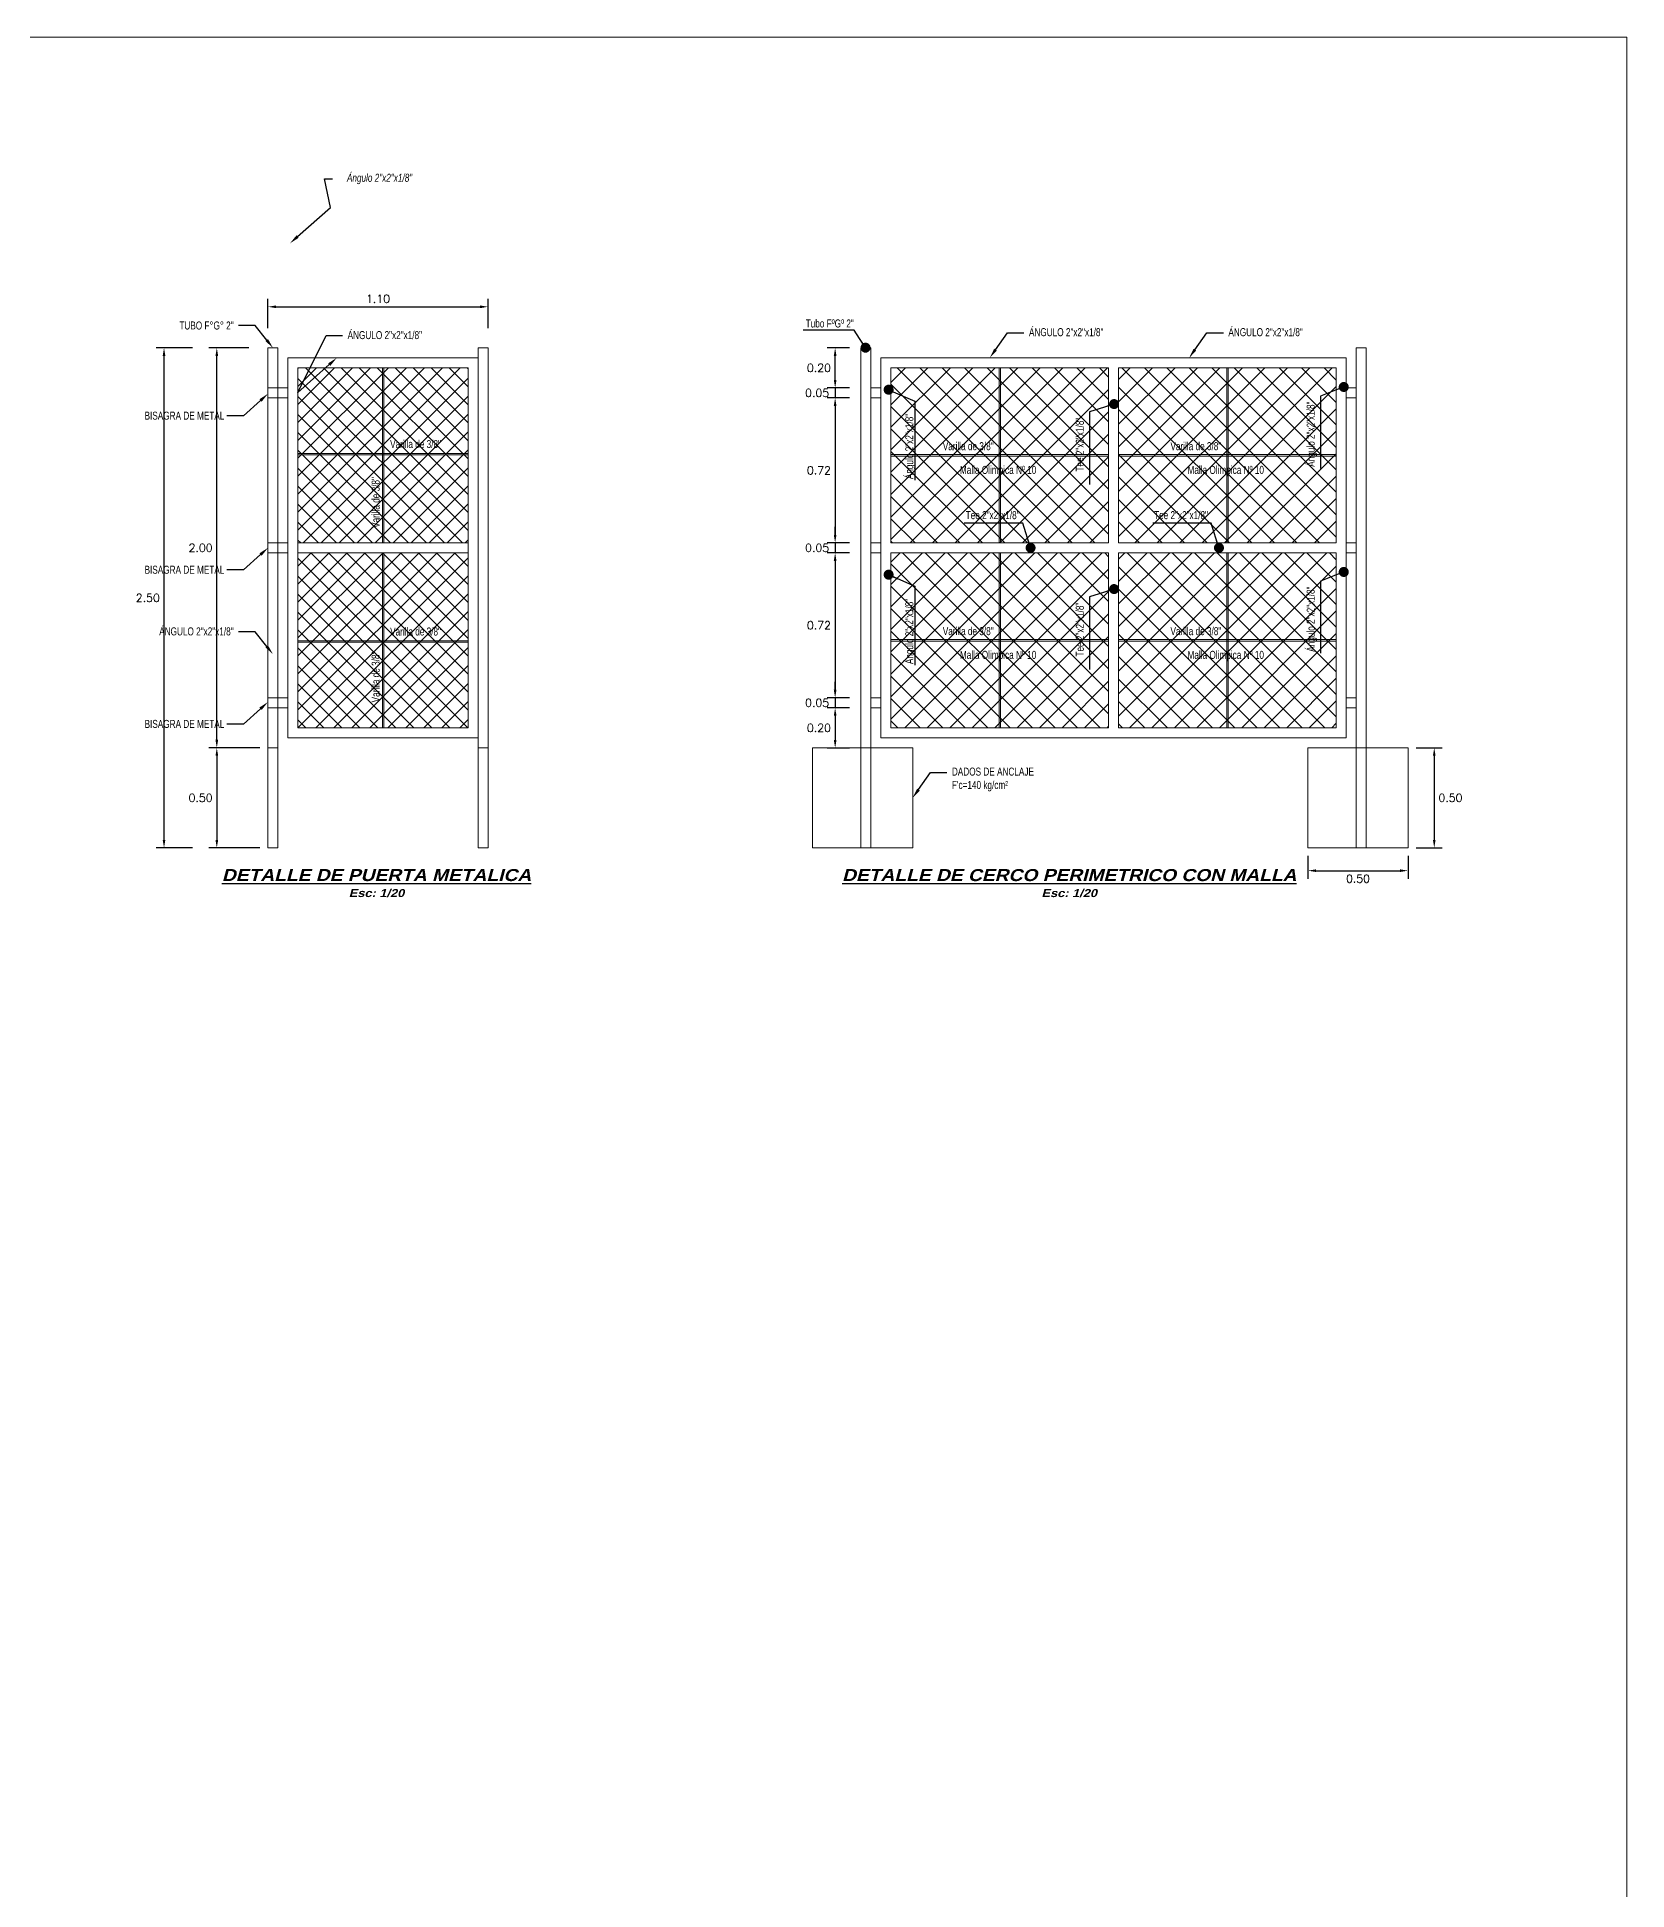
# Model space of a CAD drawing. Header units: metres. Extents: x -90 to 2507, y -28 to 972.
# Drawn here: x 2499.52 to 2507.46, y 962.65 to 971.91 of the extents above; entities that cross this region are included whole.
import ezdxf
from ezdxf import colors
from ezdxf.entities.mleader import LeaderData, LeaderLine
from ezdxf.math import Vec2, Vec3

# ---------------------------------------------------------------- set-up
doc = ezdxf.new("R2010")
doc.units = ezdxf.units.M
doc.linetypes.add('HIDDEN2', pattern=[0.1875, 0.125, -0.0625])
for name, color, linetype, lineweight in [('0.10', 6, 'Continuous', 9), ('Acotado', 7, 'Continuous', 13), ('Auxiliares', 51, 'Continuous', 5), ('Cerco Malla', 252, 'Continuous', 15), ('Cotas', 9, 'Continuous', 13), ('MALLA', 253, 'Continuous', 15), ('Muros', 7, 'Continuous', 18), ('Sombreados', 252, 'Continuous', 5), ('Textos-Notas', 7, 'Continuous', 18), ('Textos-Titulos', 240, 'Continuous', 25)]:
    doc.layers.add(name, color=color, linetype=linetype, lineweight=lineweight)
doc.styles.add('01COTAS', font='romans.shx')
doc.styles.add('ARIAL', font='arial.ttf', dxfattribs={"height": 1})
doc.styles.add('Cota 75', font='arial.ttf')
doc.styles.add('ebcerqui2', font='GARAIT.TTF', dxfattribs={"height": 0.05})
doc.styles.get("Standard").update_dxf_attribs({"font": 'arial.ttf'})
doc.dimstyles.new('ACOTADO', dxfattribs={"dimtxt": 0.08, "dimasz": 0.005, "dimexe": 0.1, "dimexo": 0.15, "dimgap": 0.05, "dimtad": 1, "dimtih": 1, "dimtoh": 1, "dimzin": 4, "dimdsep": 46, "dimtxsty": 'ARIAL', "dimblk": 'ARCHTICK', "dimcen": 0.04, "dimdle": 0.03, "dimclrd": 1, "dimclre": 1, "dimclrt": 3, "dimadec": 0, "dimazin": 0, "dimtfac": 1, "dimtofl": 0, "dimtmove": 1, "dimatfit": 3, "dimldrblk": 'DOT', "dimfxl": 0.1, "dimtolj": 1, "dimtzin": 0, "dimarcsym": 0})
doc.dimstyles.new('DIM-20-CORTE', dxfattribs={"dimscale": 0.02, "dimtxt": 2, "dimasz": 2, "dimexe": 2, "dimexo": 2, "dimgap": 1, "dimtad": 2, "dimtih": 1, "dimtoh": 1, "dimzin": 1, "dimdsep": 46, "dimtxsty": '01COTAS', "dimcen": 25, "dimclrd": 9, "dimclre": 9, "dimclrt": 7, "dimadec": 0, "dimazin": 0, "dimtfac": 1, "dimtmove": 2, "dimatfit": 3, "dimfxl": 1, "dimtolj": 1, "dimtzin": 0, "dimarcsym": 0})

# ---------------------------------------------------------------- blocks, each defined once
blk = doc.blocks.new('*D115')
at = {"layer": 'Cotas', "color": 9, "lineweight": -2, "transparency": 16777216}
for p, q in [((2500.5727, 970.3598), (2500.3735, 970.3598)), ((2500.4135, 968.4008), (2500.4135, 970.3198)), ((2500.5727, 968.3608), (2500.3735, 968.3608))]:
    blk.add_line(p, q, dxfattribs=at)
at = {"layer": 'Cotas', "color": 9, "transparency": 16777216}
for points in [[(2500.4068, 970.3198), (2500.4202, 970.3198), (2500.4135, 970.3598)], [(2500.4068, 968.4008), (2500.4202, 968.4008), (2500.4135, 968.3608)]]:
    blk.add_solid(points, dxfattribs=at)
at = {"layer": 'Defpoints', "color": 0, "transparency": 16777216}
for p in [(2500.4135, 970.3598), (2500.6127, 970.3598), (2500.6127, 968.3608)]:
    blk.add_point(p, dxfattribs=at)
at = {"layer": 'Cotas', "color": 7, "transparency": 16777216, "insert": (2500.3325, 969.3603), "char_height": 0.04, "attachment_point": 5, "style": '01COTAS'}
blk.add_mtext('\\A1;2.00', dxfattribs=at)
blk = doc.blocks.new('*D116')
at = {"layer": 'Cotas', "color": 9, "lineweight": -2, "transparency": 16777216}
for p, q in [((2500.669, 970.4581), (2500.669, 970.6052)), ((2501.769, 970.4581), (2501.769, 970.6052)), ((2500.709, 970.5652), (2501.729, 970.5652))]:
    blk.add_line(p, q, dxfattribs=at)
at = {"layer": 'Cotas', "color": 9, "transparency": 16777216}
for points in [[(2500.709, 970.5719), (2500.709, 970.5585), (2500.669, 970.5652)], [(2501.729, 970.5719), (2501.729, 970.5585), (2501.769, 970.5652)]]:
    blk.add_solid(points, dxfattribs=at)
at = {"layer": 'Defpoints', "color": 0, "transparency": 16777216}
for p in [(2501.769, 970.5652), (2500.669, 970.4181), (2501.769, 970.4181)]:
    blk.add_point(p, dxfattribs=at)
at = {"layer": 'Cotas', "color": 7, "transparency": 16777216, "insert": (2501.219, 970.6052), "char_height": 0.04, "attachment_point": 5, "style": '01COTAS'}
blk.add_mtext('\\A1;1.10', dxfattribs=at)
blk = doc.blocks.new('*D127')
at = {"layer": 'Cotas', "color": 9, "lineweight": -2, "transparency": 16777216}
for p, q in [((2500.629, 968.3608), (2500.3735, 968.3608)), ((2500.4135, 968.3208), (2500.4135, 967.9008)), ((2500.629, 967.8608), (2500.3735, 967.8608))]:
    blk.add_line(p, q, dxfattribs=at)
at = {"layer": 'Cotas', "color": 9, "transparency": 16777216}
for points in [[(2500.4068, 968.3208), (2500.4202, 968.3208), (2500.4135, 968.3608)], [(2500.4068, 967.9008), (2500.4202, 967.9008), (2500.4135, 967.8608)]]:
    blk.add_solid(points, dxfattribs=at)
at = {"layer": 'Defpoints', "color": 0, "transparency": 16777216}
for p in [(2500.669, 968.3608), (2500.4135, 967.8608), (2500.669, 967.8608)]:
    blk.add_point(p, dxfattribs=at)
at = {"layer": 'Cotas', "color": 7, "transparency": 16777216, "insert": (2500.3325, 968.1108), "char_height": 0.04, "attachment_point": 5, "style": '01COTAS'}
blk.add_mtext('\\A1;0.50', dxfattribs=at)
blk = doc.blocks.new('*D117')
at = {"layer": 'Cotas', "color": 9, "lineweight": -2, "transparency": 16777216}
for p, q in [((2500.2924, 970.3598), (2500.1096, 970.3598)), ((2500.1496, 967.9008), (2500.1496, 970.3198)), ((2500.2924, 967.8608), (2500.1096, 967.8608))]:
    blk.add_line(p, q, dxfattribs=at)
at = {"layer": 'Cotas', "color": 9, "transparency": 16777216}
for points in [[(2500.143, 970.3198), (2500.1563, 970.3198), (2500.1496, 970.3598)], [(2500.143, 967.9008), (2500.1563, 967.9008), (2500.1496, 967.8608)]]:
    blk.add_solid(points, dxfattribs=at)
at = {"layer": 'Defpoints', "color": 0, "transparency": 16777216}
for p in [(2500.1496, 970.3598), (2500.3324, 970.3598), (2500.3324, 967.8608)]:
    blk.add_point(p, dxfattribs=at)
at = {"layer": 'Cotas', "color": 7, "transparency": 16777216, "insert": (2500.0687, 969.1103), "char_height": 0.04, "attachment_point": 5, "style": '01COTAS'}
blk.add_mtext('\\A1;2.50', dxfattribs=at)
blk = doc.blocks.new('_ArchTick')
at = {"layer": '0.10', "color": 0, "const_width": 0.15}
blk.add_lwpolyline([(-0.5, -0.5), (0.5, 0.5)], dxfattribs=at)
blk = doc.blocks.new('*D118')
at = {"layer": 'Acotado', "color": 9, "lineweight": -2, "transparency": 16777216}
for p, q in [((2503.5755, 970.3598), (2503.4631, 970.3598)), ((2503.5031, 970.1998), (2503.5031, 970.3198)), ((2503.5755, 970.1598), (2503.4631, 970.1598))]:
    blk.add_line(p, q, dxfattribs=at)
at = {"layer": 'Acotado', "color": 9, "transparency": 16777216}
for points in [[(2503.4964, 970.3198), (2503.5098, 970.3198), (2503.5031, 970.3598)], [(2503.4964, 970.1998), (2503.5098, 970.1998), (2503.5031, 970.1598)]]:
    blk.add_solid(points, dxfattribs=at)
at = {"layer": 'Defpoints', "color": 0, "transparency": 16777216}
for p in [(2503.5031, 970.3598), (2503.6155, 970.3598), (2503.6155, 970.1598)]:
    blk.add_point(p, dxfattribs=at)
at = {"layer": 'Acotado', "color": 7, "transparency": 16777216, "insert": (2503.4221, 970.2598), "char_height": 0.04, "attachment_point": 5, "style": '01COTAS'}
blk.add_mtext('\\A1;0.20', dxfattribs=at)
blk = doc.blocks.new('*D119')
at = {"layer": 'Acotado', "color": 9, "lineweight": -2, "transparency": 16777216}
for p, q in [((2503.5031, 970.1998), (2503.5031, 970.2398)), ((2503.5755, 970.1598), (2503.4631, 970.1598)), ((2503.5031, 970.1598), (2503.5031, 970.1098)), ((2503.5755, 970.1098), (2503.4631, 970.1098)), ((2503.5031, 970.0698), (2503.5031, 970.0298))]:
    blk.add_line(p, q, dxfattribs=at)
at = {"layer": 'Acotado', "color": 9, "transparency": 16777216}
for points in [[(2503.4964, 970.1998), (2503.5098, 970.1998), (2503.5031, 970.1598)], [(2503.4964, 970.0698), (2503.5098, 970.0698), (2503.5031, 970.1098)]]:
    blk.add_solid(points, dxfattribs=at)
at = {"layer": 'Defpoints', "color": 0, "transparency": 16777216}
for p in [(2503.6155, 970.1598), (2503.5031, 970.1098), (2503.6155, 970.1098)]:
    blk.add_point(p, dxfattribs=at)
at = {"layer": 'Acotado', "color": 7, "transparency": 16777216, "insert": (2503.4131, 970.1348), "char_height": 0.04, "attachment_point": 5, "style": '01COTAS'}
blk.add_mtext('\\A1;0.05', dxfattribs=at)
blk = doc.blocks.new('*D120')
at = {"layer": 'Acotado', "color": 9, "lineweight": -2, "transparency": 16777216}
for p, q in [((2503.5755, 970.1098), (2503.4631, 970.1098)), ((2503.5031, 970.0698), (2503.5031, 969.4253)), ((2503.5755, 969.3853), (2503.4631, 969.3853))]:
    blk.add_line(p, q, dxfattribs=at)
at = {"layer": 'Acotado', "color": 9, "transparency": 16777216}
for points in [[(2503.4964, 970.0698), (2503.5098, 970.0698), (2503.5031, 970.1098)], [(2503.4964, 969.4253), (2503.5098, 969.4253), (2503.5031, 969.3853)]]:
    blk.add_solid(points, dxfattribs=at)
at = {"layer": 'Defpoints', "color": 0, "transparency": 16777216}
for p in [(2503.6155, 970.1098), (2503.5031, 969.3853), (2503.6155, 969.3853)]:
    blk.add_point(p, dxfattribs=at)
at = {"layer": 'Acotado', "color": 7, "transparency": 16777216, "insert": (2503.4221, 969.7476), "char_height": 0.04, "attachment_point": 5, "style": '01COTAS'}
blk.add_mtext('\\A1;0.72', dxfattribs=at)
blk = doc.blocks.new('*D121')
at = {"layer": 'Acotado', "color": 9, "lineweight": -2, "transparency": 16777216}
for p, q in [((2503.5755, 969.3853), (2503.4631, 969.3853)), ((2503.5031, 969.4253), (2503.5031, 969.4653)), ((2503.5031, 969.3853), (2503.5031, 969.3353)), ((2503.5755, 969.3353), (2503.4631, 969.3353)), ((2503.5031, 969.2953), (2503.5031, 969.2553))]:
    blk.add_line(p, q, dxfattribs=at)
at = {"layer": 'Acotado', "color": 9, "transparency": 16777216}
for points in [[(2503.4964, 969.4253), (2503.5098, 969.4253), (2503.5031, 969.3853)], [(2503.4964, 969.2953), (2503.5098, 969.2953), (2503.5031, 969.3353)]]:
    blk.add_solid(points, dxfattribs=at)
at = {"layer": 'Defpoints', "color": 0, "transparency": 16777216}
for p in [(2503.6155, 969.3853), (2503.5031, 969.3353), (2503.6155, 969.3353)]:
    blk.add_point(p, dxfattribs=at)
at = {"layer": 'Acotado', "color": 7, "transparency": 16777216, "insert": (2503.4131, 969.3603), "char_height": 0.04, "attachment_point": 5, "style": '01COTAS'}
blk.add_mtext('\\A1;0.05', dxfattribs=at)
blk = doc.blocks.new('*D122')
at = {"layer": 'Acotado', "color": 9, "lineweight": -2, "transparency": 16777216}
for p, q in [((2503.5755, 969.3353), (2503.4631, 969.3353)), ((2503.5031, 969.2953), (2503.5031, 968.6508)), ((2503.5755, 968.6108), (2503.4631, 968.6108))]:
    blk.add_line(p, q, dxfattribs=at)
at = {"layer": 'Acotado', "color": 9, "transparency": 16777216}
for points in [[(2503.4964, 969.2953), (2503.5098, 969.2953), (2503.5031, 969.3353)], [(2503.4964, 968.6508), (2503.5098, 968.6508), (2503.5031, 968.6108)]]:
    blk.add_solid(points, dxfattribs=at)
at = {"layer": 'Defpoints', "color": 0, "transparency": 16777216}
for p in [(2503.6155, 969.3353), (2503.5031, 968.6108), (2503.6155, 968.6108)]:
    blk.add_point(p, dxfattribs=at)
at = {"layer": 'Acotado', "color": 7, "transparency": 16777216, "insert": (2503.4221, 968.9731), "char_height": 0.04, "attachment_point": 5, "style": '01COTAS'}
blk.add_mtext('\\A1;0.72', dxfattribs=at)
blk = doc.blocks.new('*D123')
at = {"layer": 'Acotado', "color": 9, "lineweight": -2, "transparency": 16777216}
for p, q in [((2503.5031, 968.6508), (2503.5031, 968.6908)), ((2503.5755, 968.6108), (2503.4631, 968.6108)), ((2503.5755, 968.5608), (2503.4631, 968.5608)), ((2503.5031, 968.6108), (2503.5031, 968.5608)), ((2503.5031, 968.5208), (2503.5031, 968.4808))]:
    blk.add_line(p, q, dxfattribs=at)
at = {"layer": 'Acotado', "color": 9, "transparency": 16777216}
for points in [[(2503.4964, 968.6508), (2503.5098, 968.6508), (2503.5031, 968.6108)], [(2503.4964, 968.5208), (2503.5098, 968.5208), (2503.5031, 968.5608)]]:
    blk.add_solid(points, dxfattribs=at)
at = {"layer": 'Defpoints', "color": 0, "transparency": 16777216}
for p in [(2503.5031, 968.5608), (2503.6155, 968.6108), (2503.6155, 968.5608)]:
    blk.add_point(p, dxfattribs=at)
at = {"layer": 'Acotado', "color": 7, "transparency": 16777216, "insert": (2503.4131, 968.5858), "char_height": 0.04, "attachment_point": 5, "style": '01COTAS'}
blk.add_mtext('\\A1;0.05', dxfattribs=at)
blk = doc.blocks.new('*D124')
at = {"layer": 'Acotado', "color": 9, "lineweight": -2, "transparency": 16777216}
for p, q in [((2503.5755, 968.5608), (2503.4631, 968.5608)), ((2503.5031, 968.5208), (2503.5031, 968.3998)), ((2503.5755, 968.3598), (2503.4631, 968.3598))]:
    blk.add_line(p, q, dxfattribs=at)
at = {"layer": 'Acotado', "color": 9, "transparency": 16777216}
for points in [[(2503.4964, 968.5208), (2503.5098, 968.5208), (2503.5031, 968.5608)], [(2503.4964, 968.3998), (2503.5098, 968.3998), (2503.5031, 968.3598)]]:
    blk.add_solid(points, dxfattribs=at)
at = {"layer": 'Defpoints', "color": 0, "transparency": 16777216}
for p in [(2503.6155, 968.5608), (2503.5031, 968.3598), (2503.6155, 968.3598)]:
    blk.add_point(p, dxfattribs=at)
at = {"layer": 'Acotado', "color": 7, "transparency": 16777216, "insert": (2503.4221, 968.4603), "char_height": 0.04, "attachment_point": 5, "style": '01COTAS'}
blk.add_mtext('\\A1;0.20', dxfattribs=at)
blk = doc.blocks.new('*D128')
at = {"layer": 'Acotado', "color": 9, "lineweight": -2, "transparency": 16777216}
for p, q in [((2506.4055, 968.3608), (2506.5366, 968.3608)), ((2506.4966, 968.3208), (2506.4966, 967.9008)), ((2506.4055, 967.8608), (2506.5366, 967.8608))]:
    blk.add_line(p, q, dxfattribs=at)
at = {"layer": 'Acotado', "color": 9, "transparency": 16777216}
for points in [[(2506.49, 968.3208), (2506.5033, 968.3208), (2506.4966, 968.3608)], [(2506.49, 967.9008), (2506.5033, 967.9008), (2506.4966, 967.8608)]]:
    blk.add_solid(points, dxfattribs=at)
at = {"layer": 'Defpoints', "color": 0, "transparency": 16777216}
for p in [(2506.3655, 968.3608), (2506.3655, 967.8608), (2506.4966, 967.8608)]:
    blk.add_point(p, dxfattribs=at)
at = {"layer": 'Acotado', "color": 7, "transparency": 16777216, "insert": (2506.5776, 968.1108), "char_height": 0.04, "attachment_point": 5, "style": '01COTAS'}
blk.add_mtext('\\A1;0.50', dxfattribs=at)
blk = doc.blocks.new('*D129')
at = {"layer": 'Acotado', "color": 9, "lineweight": -2, "transparency": 16777216}
for p, q in [((2505.8655, 967.8208), (2505.8655, 967.7067)), ((2506.3655, 967.8208), (2506.3655, 967.7067)), ((2505.9055, 967.7467), (2506.3255, 967.7467))]:
    blk.add_line(p, q, dxfattribs=at)
at = {"layer": 'Acotado', "color": 9, "transparency": 16777216}
for points in [[(2505.9055, 967.7534), (2505.9055, 967.74), (2505.8655, 967.7467)], [(2506.3255, 967.7534), (2506.3255, 967.74), (2506.3655, 967.7467)]]:
    blk.add_solid(points, dxfattribs=at)
at = {"layer": 'Defpoints', "color": 0, "transparency": 16777216}
for p in [(2505.8655, 967.8608), (2506.3655, 967.8608), (2506.3655, 967.7467)]:
    blk.add_point(p, dxfattribs=at)
at = {"layer": 'Acotado', "color": 7, "transparency": 16777216, "insert": (2506.1155, 967.7067), "char_height": 0.04, "attachment_point": 5, "style": '01COTAS'}
blk.add_mtext('\\A1;0.50', dxfattribs=at)

msp = doc.modelspace()

# ---------------------------------------------------------------- hatches: boundary and pattern name
at = {"layer": 'Sombreados'}
h = msp.add_hatch(dxfattribs=at)
h.set_pattern_fill('ANSI37', color=256, scale=0.02)
h.set_pattern_definition([(45, (2500.79401, 968.43582), (-0.0449013, 0.0449013), []), (135, (2500.79401, 968.43582), (-0.0449013, -0.0449013), [])])
h.paths.add_polyline_path([(2501.244, 969.3353), (2500.819, 969.3353), (2500.819, 968.4608), (2501.244, 968.4608)])
h.paths.add_polyline_path([(2500.819, 969.3853), (2501.244, 969.3853), (2501.244, 970.2598), (2500.819, 970.2598)])
h.paths.add_polyline_path([(2501.244, 969.3853), (2501.669, 969.3853), (2501.669, 970.2598), (2501.244, 970.2598)])
h.paths.add_polyline_path([(2501.669, 969.3353), (2501.244, 969.3353), (2501.244, 968.4608), (2501.669, 968.4608)])
h = msp.add_hatch(dxfattribs=at)
h.set_pattern_fill('ANSI37', color=256, scale=0.025)
h.set_pattern_definition([(45, (2550.98006, 984.046484), (-0.0561266, 0.0561266), []), (135, (2550.98006, 984.046484), (-0.0561266, -0.0561266), [])])
h.paths.add_polyline_path([(2503.7819, 969.3853), (2504.8694, 969.3853), (2504.8694, 970.2598), (2503.7819, 970.2598)])
h.paths.add_polyline_path([(2503.7819, 969.3353), (2503.7819, 968.4608), (2504.8694, 968.4608), (2504.8694, 969.3353)])
h.paths.add_polyline_path([(2504.9194, 968.4608), (2506.0069, 968.4608), (2506.0069, 969.3353), (2504.9194, 969.3353)])
h.paths.add_polyline_path([(2504.9194, 970.2598), (2504.9194, 969.3853), (2506.0069, 969.3853), (2506.0069, 970.2598)])

# ---------------------------------------------------------------- linework, layer by layer
at = {"layer": 'Acotado', "color": 1}
msp.add_lwpolyline([(2486.4732, 971.9134), (2507.4593, 971.9134), (2507.4593, 953.3909), (2486.4732, 953.3909)], close=True, dxfattribs=at)
at = {"layer": 'Auxiliares', "color": 252, "linetype": 'HIDDEN2', "ltscale": 20}
for points in [[(2503.3905, 968.3608), (2503.8905, 968.3608), (2503.8905, 967.8608), (2503.3905, 967.8608)], [(2505.8655, 968.3608), (2506.3655, 968.3608), (2506.3655, 967.8608), (2505.8655, 967.8608)]]:
    msp.add_lwpolyline(points, close=True, dxfattribs=at)
at = {"layer": 'Cerco Malla', "color": 85, "true_color": 0x58ba48}
for p, q in [((2500.769, 968.4108), (2500.769, 970.3098)), ((2501.719, 970.3098), (2500.769, 970.3098)), ((2504.8694, 970.2598), (2504.8694, 969.3853)), ((2504.9194, 970.2598), (2504.9194, 969.3853)), ((2500.769, 970.1598), (2500.6682, 970.1598)), ((2500.769, 970.1098), (2500.769, 970.1598)), ((2503.6819, 970.1598), (2503.7319, 970.1598)), ((2506.1069, 970.1598), (2506.0569, 970.1598)), ((2506.1069, 970.1598), (2506.1061, 970.1598)), ((2500.769, 970.1098), (2500.6682, 970.1098)), ((2503.6819, 970.1098), (2503.7319, 970.1098)), ((2506.1069, 970.1098), (2506.0569, 970.1098)), ((2506.1069, 970.1098), (2506.1061, 970.1098)), ((2500.769, 969.3853), (2500.6682, 969.3853)), ((2500.769, 969.3353), (2500.769, 969.3853)), ((2500.819, 969.3853), (2501.669, 969.3853)), ((2503.7319, 969.3853), (2503.6819, 969.3853)), ((2504.8694, 969.3853), (2503.7819, 969.3853)), ((2506.0069, 969.3853), (2504.9194, 969.3853)), ((2506.0569, 969.3853), (2506.1069, 969.3853)), ((2506.1069, 969.3853), (2506.1061, 969.3853)), ((2500.769, 969.3353), (2500.6682, 969.3353)), ((2500.819, 969.3353), (2501.669, 969.3353)), ((2503.7319, 969.3353), (2503.6819, 969.3353)), ((2504.8694, 969.3353), (2503.7819, 969.3353)), ((2504.8694, 969.3353), (2504.8694, 968.4608)), ((2504.9194, 969.3353), (2504.9194, 968.4608)), ((2506.0069, 969.3353), (2504.9194, 969.3353)), ((2506.0569, 969.3353), (2506.1069, 969.3353)), ((2506.1069, 969.3353), (2506.1061, 969.3353)), ((2500.769, 968.6108), (2500.6682, 968.6108)), ((2500.769, 968.5608), (2500.6682, 968.5608)), ((2500.769, 968.5608), (2500.769, 968.6108)), ((2503.6819, 968.6108), (2503.7319, 968.6108)), ((2503.6819, 968.5608), (2503.7319, 968.5608)), ((2506.1069, 968.6108), (2506.0569, 968.6108)), ((2506.1069, 968.5608), (2506.0569, 968.5608)), ((2506.1069, 968.6108), (2506.1061, 968.6108)), ((2506.1069, 968.5608), (2506.1061, 968.5608)), ((2501.719, 968.4108), (2500.769, 968.4108))]:
    msp.add_line(p, q, dxfattribs=at)
at = {"layer": 'Cerco Malla', "color": 5, "lineweight": 18}
for points in [[(2500.719, 970.3598), (2500.669, 970.3598), (2500.669, 968.3608), (2500.719, 968.3608)], [(2501.769, 970.3598), (2501.719, 970.3598), (2501.719, 968.3608), (2501.769, 968.3608)], [(2503.6819, 970.3598), (2503.6319, 970.3598), (2503.6319, 968.3608), (2503.6819, 968.3608)], [(2506.1569, 970.3598), (2506.1069, 970.3598), (2506.1069, 968.3608), (2506.1569, 968.3608)]]:
    msp.add_lwpolyline(points, close=True, dxfattribs=at)
at = {"layer": 'Cerco Malla', "color": 85, "true_color": 0x58ba48}
for points in [[(2503.7319, 970.3098), (2506.0569, 970.3098), (2506.0569, 968.4108), (2503.7319, 968.4108)], [(2500.819, 970.2598), (2501.669, 970.2598), (2501.669, 968.4608), (2500.819, 968.4608)]]:
    msp.add_lwpolyline(points, close=True, dxfattribs=at)
for points in [[(2503.7819, 969.3853), (2503.7819, 970.2598), (2504.8694, 970.2598)], [(2504.9194, 970.2598), (2506.0069, 970.2598), (2506.0069, 969.3853)], [(2504.8694, 968.4608), (2503.7819, 968.4608), (2503.7819, 969.3353)], [(2506.0069, 969.3353), (2506.0069, 968.4608), (2504.9194, 968.4608)]]:
    msp.add_lwpolyline(points, dxfattribs=at)
at = {"layer": 'MALLA', "color": 31, "lineweight": 9, "true_color": 0xfecc66}
for p, q in [((2501.2405, 969.3853), (2501.2405, 970.2598)), ((2501.2475, 969.3853), (2501.2475, 970.2598)), ((2504.3222, 970.2598), (2504.3222, 969.3853)), ((2504.3292, 970.2598), (2504.3292, 969.3853)), ((2505.4597, 970.2598), (2505.4597, 969.3853)), ((2505.4667, 970.2598), (2505.4667, 969.3853)), ((2500.819, 969.8323), (2501.669, 969.8323)), ((2500.819, 969.8253), (2501.669, 969.8253)), ((2503.7819, 969.8261), (2504.8694, 969.8261)), ((2503.7819, 969.8191), (2504.8694, 969.8191)), ((2504.9194, 969.8261), (2506.0069, 969.8261)), ((2504.9194, 969.8191), (2506.0069, 969.8191)), ((2501.2405, 968.4608), (2501.2405, 969.3353)), ((2501.2475, 968.4608), (2501.2475, 969.3353)), ((2504.3222, 969.3353), (2504.3222, 968.4608)), ((2504.3292, 969.3353), (2504.3292, 968.4608)), ((2505.4597, 969.3353), (2505.4597, 968.4608)), ((2505.4667, 969.3353), (2505.4667, 968.4608)), ((2500.819, 968.8953), (2501.669, 968.8953)), ((2500.819, 968.8883), (2501.669, 968.8883)), ((2503.7819, 968.9016), (2504.8694, 968.9016)), ((2503.7819, 968.8946), (2504.8694, 968.8946)), ((2504.9194, 968.9016), (2506.0069, 968.9016)), ((2504.9194, 968.8946), (2506.0069, 968.8946))]:
    msp.add_line(p, q, dxfattribs=at)
at = {"layer": 'Muros', "linetype": 'HIDDEN2', "lineweight": 18, "ltscale": 20}
for p, q in [((2500.669, 968.3608), (2500.669, 967.8608)), ((2500.719, 967.8608), (2500.719, 968.3608)), ((2501.719, 968.3608), (2501.719, 967.8608)), ((2501.769, 967.8608), (2501.769, 968.3608)), ((2500.669, 967.8608), (2500.719, 967.8608)), ((2501.719, 967.8608), (2501.769, 967.8608))]:
    msp.add_line(p, q, dxfattribs=at)
at = {"layer": 'Muros', "linetype": 'HIDDEN2', "lineweight": 18, "ltscale": 15}
for p, q in [((2503.6319, 968.3608), (2503.6319, 967.8608)), ((2503.6819, 967.8608), (2503.6819, 968.3608)), ((2506.1069, 968.3608), (2506.1069, 967.8608)), ((2506.1569, 967.8608), (2506.1569, 968.3608)), ((2503.6319, 967.8608), (2503.6819, 967.8608)), ((2506.1069, 967.8608), (2506.1569, 967.8608))]:
    msp.add_line(p, q, dxfattribs=at)

# ---------------------------------------------------------------- texts
at = {"layer": 'Textos-Notas', "char_height": 0.04, "style": 'ebcerqui2'}
for s, insert, width, attachment_point in [('\\A1;{\\fSwis721 LtCn BT|b0|i0|c0|p34;Tubo FºGº 2\\H1.0001x;"}', (2503.3559, 970.4613), 0.352258, 7), ('\\A1;{\\fSwis721 LtCn BT|b0|i0|c0|p34;Varilla de 3/8"}', (2501.2795, 969.8991), 0.601369, 1), ('\\A1;{\\fSwis721 LtCn BT|b0|i0|c0|p34;Varilla de 3/8"}', (2504.041, 969.8885), 0.601369, 1), ('\\A1;{\\fSwis721 LtCn BT|b0|i0|c0|p34;Varilla de 3/8"}', (2505.1785, 969.8885), 0.601369, 1), ('\\A1;\\pxi1.0863;{\\fSwis721 LtCn BT|b0|i0|c0|p34;Malla Olimpica Nº 10}', (2504.0829, 969.7698), 0.601369, 1), ('\\A1;\\pxi1.0863;{\\fSwis721 LtCn BT|b0|i0|c0|p34;Malla Olimpica Nº 10}', (2505.2204, 969.7698), 0.601369, 1), ('\\A1;\\pxqc;{\\fSwis721 LtCn BT|b0|i0|c0|p34;Tee 2"x2"x1/8"}', (2503.9893, 969.5438), 0.601369, 1), ('\\A1;\\pxqc;{\\fSwis721 LtCn BT|b0|i0|c0|p34;Tee 2"x2"x1/8"}', (2504.9306, 969.5438), 0.601369, 1), ('\\A1;{\\fSwis721 LtCn BT|b0|i0|c0|p34;Varilla de 3/8"}', (2501.2795, 968.9621), 0.601369, 1), ('\\A1;{\\fSwis721 LtCn BT|b0|i0|c0|p34;Varilla de 3/8"}', (2504.041, 968.964), 0.601369, 1), ('\\A1;{\\fSwis721 LtCn BT|b0|i0|c0|p34;Varilla de 3/8"}', (2505.1785, 968.964), 0.601369, 1), ('\\A1;\\pxi1.0863;{\\fSwis721 LtCn BT|b0|i0|c0|p34;Malla Olimpica Nº 10}', (2504.0829, 968.8453), 0.601369, 1), ('\\A1;\\pxi1.0863;{\\fSwis721 LtCn BT|b0|i0|c0|p34;Malla Olimpica Nº 10}', (2505.2204, 968.8453), 0.601369, 1)]:
    msp.add_mtext(s, dxfattribs=dict(at, insert=insert, width=width, attachment_point=attachment_point))
at = {"layer": 'Textos-Notas', "char_height": 0.04, "rotation": 90, "style": 'ebcerqui2'}
for s, insert, width, attachment_point in [('\\A1;{\\fSwis721 LtCn BT|b0|i0|c0|p34;Ángulo 2"x2"x1/8"}', (2503.9055, 969.7037), 0.564492, 7), ('\\A1;{\\fSwis721 LtCn BT|b0|i0|c0|p34;Ángulo 2"x2"x1/8"}', (2505.8593, 969.7652), 0.717103, 1), ('\\A1;\\pxqc;{\\fSwis721 LtCn BT|b0|i0|c0|p34;Tee 2"x2"x1/8"}', (2504.7056, 969.5177), 0.717103, 1), ('\\A1;{\\fSwis721 LtCn BT|b0|i0|c0|p34;Varilla de 3/8"}', (2501.2276, 969.4601), 0.378217, 7), ('\\A1;{\\fSwis721 LtCn BT|b0|i0|c0|p34;Ángulo 2"x2"x1/8"}', (2503.9055, 968.7792), 0.564492, 7), ('\\A1;{\\fSwis721 LtCn BT|b0|i0|c0|p34;Ángulo 2"x2"x1/8"}', (2505.8593, 968.8407), 0.717103, 1), ('\\A1;\\pxqc;{\\fSwis721 LtCn BT|b0|i0|c0|p34;Tee 2"x2"x1/8"}', (2504.7056, 968.5932), 0.717103, 1), ('\\A1;{\\fSwis721 LtCn BT|b0|i0|c0|p34;Varilla de 3/8"}', (2501.2276, 968.588), 0.378217, 7)]:
    msp.add_mtext(s, dxfattribs=dict(at, insert=insert, width=width, attachment_point=attachment_point))
at = {"layer": 'Textos-Titulos', "ltscale": 0.02, "char_height": 0.09, "width": 2.680587, "attachment_point": 1, "style": 'Cota 75'}
for s, insert in [('\\pxqc;{\\fArial Black|b1|i1|c0|p34;\\H0.66667x;\\LDETALLE DE PUERTA METALICA\\P\\H0.66668x;\\lEsc: 1/20}', (2499.8712, 967.7548)), ('\\pxqc;{\\fArial Black|b1|i1|c0|p34;\\H0.66667x;\\LDETALLE DE CERCO PERIMETRICO CON MALLA\\P\\H0.66668x;\\lEsc: 1/20}', (2503.3326, 967.7547))]:
    msp.add_mtext(s, dxfattribs=dict(at, insert=insert))

# ---------------------------------------------------------------- dimensions: what is measured, and where the dimension line sits
at = {"layer": 'Acotado'}
for base, p1, p2, picture, middle in [((2503.5031, 970.3598), (2503.6155, 970.1598), (2503.6155, 970.3598), '*D118', (2503.4221, 970.2598)), ((2503.5031, 970.1098), (2503.6155, 970.1598), (2503.6155, 970.1098), '*D119', (2503.4131, 970.1348)), ((2503.5031, 969.3853), (2503.6155, 970.1098), (2503.6155, 969.3853), '*D120', (2503.4221, 969.7476)), ((2503.5031, 969.3353), (2503.6155, 969.3853), (2503.6155, 969.3353), '*D121', (2503.4131, 969.3603)), ((2503.5031, 968.6108), (2503.6155, 969.3353), (2503.6155, 968.6108), '*D122', (2503.4221, 968.9731)), ((2503.5031, 968.5608), (2503.6155, 968.6108), (2503.6155, 968.5608), '*D123', (2503.4131, 968.5858)), ((2503.5031, 968.3598), (2503.6155, 968.5608), (2503.6155, 968.3598), '*D124', (2503.4221, 968.4603)), ((2506.4966, 967.8608), (2506.3655, 968.3608), (2506.3655, 967.8608), '*D128', (2506.5776, 968.1108))]:
    dim = msp.add_linear_dim(base=base, p1=p1, p2=p2, angle=90, dimstyle='DIM-20-CORTE', dxfattribs=at)
    dim.commit()
    dim.dimension.update_dxf_attribs({"geometry": picture, "text_midpoint": middle})
dim = msp.add_linear_dim(base=(2506.3655, 967.7467), p1=(2505.8655, 967.8608), p2=(2506.3655, 967.8608), dimstyle='DIM-20-CORTE', dxfattribs=at)
dim.commit()
dim.dimension.update_dxf_attribs({"geometry": '*D129', "text_midpoint": (2506.1155, 967.7067)})
at = {"layer": 'Cotas'}
dim = msp.add_linear_dim(base=(2501.769, 970.5652), p1=(2500.669, 970.4181), p2=(2501.769, 970.4181), dimstyle='DIM-20-CORTE', dxfattribs=at)
dim.commit()
dim.dimension.update_dxf_attribs({"geometry": '*D116', "text_midpoint": (2501.219, 970.6052)})
for base, p1, p2, picture, middle in [((2500.1496, 970.3598), (2500.3324, 967.8608), (2500.3324, 970.3598), '*D117', (2500.0687, 969.1103)), ((2500.4135, 970.3598), (2500.6127, 968.3608), (2500.6127, 970.3598), '*D115', (2500.3325, 969.3603)), ((2500.4135, 967.8608), (2500.669, 968.3608), (2500.669, 967.8608), '*D127', (2500.3325, 968.1108))]:
    dim = msp.add_linear_dim(base=base, p1=p1, p2=p2, angle=90, dimstyle='DIM-20-CORTE', dxfattribs=at)
    dim.commit()
    dim.dimension.update_dxf_attribs({"geometry": picture, "text_midpoint": middle})

# ---------------------------------------------------------------- leaders
at = {"layer": 'Textos-Notas'}
for points in [[(2503.6549, 970.3607), (2503.5977, 970.4477), (2503.3432, 970.4477)], [(2503.7703, 970.1508), (2503.9013, 970.093), (2503.9013, 969.6979)], [(2506.0444, 970.1643), (2505.9279, 970.1187), (2505.9279, 969.7577)], [(2504.8969, 970.0788), (2504.7742, 970.04), (2504.7742, 969.6765)], [(2504.4796, 969.3605), (2504.4408, 969.4832), (2504.1483, 969.4832)], [(2505.4209, 969.3605), (2505.3821, 969.4832), (2505.0896, 969.4832)], [(2503.7703, 969.2263), (2503.9013, 969.1685), (2503.9013, 968.7734)], [(2506.0444, 969.2398), (2505.9279, 969.1942), (2505.9279, 968.8332)], [(2504.8969, 969.1543), (2504.7742, 969.1155), (2504.7742, 968.752)]]:
    msp.add_leader(points, dimstyle='ACOTADO', override={"dimtxt": 0.1, "dimasz": 0.05, "dimclrd": 6}, dxfattribs=at)
at = {"layer": 'Textos-Notas', "color": 7}
ml = msp.add_multileader_mtext('Standard', dxfattribs=at)
ml.set_content('{\\fSwis721 LtCn BT|b0|i1|c0|p34;Ángulo 2"x2"x1/8"}', color=7)
ml.set_leader_properties()
ml.build(insert=Vec2(0, 0))
ml.multileader.update_dxf_attribs({"arrow_head_size": 0.05})
ctx = ml.context
ctx.base_point, ctx.char_height, ctx.arrow_head_size, ctx.landing_gap_size, ctx.plane_origin = Vec3(2500.9914, 971.205), 0.04, 0.05, 0.072, Vec3(2500.3118, 972.2728)
notes = []
notes.append((ctx, [(0, (1, 1, 0), (2500.9508, 971.205), (1, 0), 0.0406, [(1, [(2500.7794, 970.8828), (2500.982, 971.0616)], 0, [])])]))
ctx.mtext.insert, ctx.mtext.flow_direction = Vec3(2501.0634, 971.2301), 5
at = {"layer": 'Textos-Notas'}
ml = msp.add_multileader_mtext('Standard', dxfattribs=at)
ml.set_content('{\\fSwis721 LtCn BT|b0|i0|c0|p34;TUBO F°G° 2"}', color=256)
ml.set_leader_properties(color=6)
ml.build(insert=Vec2(0, 0))
ml.multileader.update_dxf_attribs({"arrow_head_size": 0.05})
ctx = ml.context
ctx.base_point, ctx.char_height, ctx.arrow_head_size, ctx.landing_gap_size, ctx.plane_origin = Vec3(2500.2133, 970.4713), 0.04, 0.05, 0.025, Vec3(2499.731, 971.3079)
ctx.text_align_type = 2
notes.append((ctx, [(0, (1, 1, 0), (2500.605, 970.4713), (-1, 0), 0.0826, [(0, [(2500.694, 970.3598)], 0, [])])]))
ctx.mtext.insert, ctx.mtext.width, ctx.mtext.alignment, ctx.mtext.flow_direction = Vec3(2500.4974, 970.4917), 0.426473, 3, 5
at = {"layer": 'Textos-Notas', "color": 170}
ml = msp.add_multileader_mtext('Standard', dxfattribs=at)
ml.set_content('\\A1;{\\fSwis721 LtCn BT|b0|i0|c0|p34;\\C256;ÁNGULO 2"x2"x1/8"}', color=170)
ml.set_leader_properties(color=6)
ml.build(insert=Vec2(0, 0))
ml.multileader.update_dxf_attribs({"arrow_head_size": 0.05})
ctx = ml.context
ctx.base_point, ctx.char_height, ctx.arrow_head_size, ctx.landing_gap_size, ctx.plane_origin = Vec3(2501.042, 970.4213), 0.04, 0.05, 0.025, Vec3(2501.9757, 971.2579)
notes.append((ctx, [(0, (1, 1, 0), (2500.9594, 970.4213), (1, 0), 0.0826, [(1, [(2501.0126, 970.3098), (2500.819, 970.137)], 0, [])])]))
ctx.mtext.insert, ctx.mtext.width, ctx.mtext.flow_direction = Vec3(2501.067, 970.4438), 0.426473, 5
ml = msp.add_multileader_mtext('Standard', dxfattribs=at)
ml.set_content('\\A1;{\\fSwis721 LtCn BT|b0|i0|c0|p34;\\C256;ÁNGULO 2"x2"x1/8"}', color=170)
ml.set_leader_properties(color=6)
ml.build(insert=Vec2(0, 0))
ml.multileader.update_dxf_attribs({"arrow_head_size": 0.05})
ctx = ml.context
ctx.base_point, ctx.char_height, ctx.arrow_head_size, ctx.landing_gap_size, ctx.plane_origin = Vec3(2504.4466, 970.4358), 0.04, 0.05, 0.025, Vec3(2505.4323, 971.4307)
notes.append((ctx, [(0, (1, 1, 0), (2504.364, 970.4358), (1, 0), 0.0826, [(1, [(2504.2757, 970.3098)], 0, [])])]))
ctx.mtext.insert, ctx.mtext.width, ctx.mtext.flow_direction = Vec3(2504.4716, 970.4583), 0.426473, 5
ml = msp.add_multileader_mtext('Standard', dxfattribs=at)
ml.set_content('\\A1;{\\fSwis721 LtCn BT|b0|i0|c0|p34;\\C256;ÁNGULO 2"x2"x1/8"}', color=170)
ml.set_leader_properties(color=6)
ml.build(insert=Vec2(0, 0))
ml.multileader.update_dxf_attribs({"arrow_head_size": 0.05})
ctx = ml.context
ctx.base_point, ctx.char_height, ctx.arrow_head_size, ctx.landing_gap_size, ctx.plane_origin = Vec3(2505.4429, 970.4358), 0.04, 0.05, 0.025, Vec3(2506.4287, 971.4307)
notes.append((ctx, [(0, (1, 1, 0), (2505.3603, 970.4358), (1, 0), 0.0826, [(1, [(2505.272, 970.3098)], 0, [])])]))
ctx.mtext.insert, ctx.mtext.width, ctx.mtext.flow_direction = Vec3(2505.4679, 970.4583), 0.426473, 5
at = {"layer": 'Textos-Notas'}
ml = msp.add_multileader_mtext('Standard', dxfattribs=at)
ml.set_content('{\\fSwis721 LtCn BT|b0|i0|c0|p34;BISAGRA DE METAL}', color=256)
ml.set_leader_properties(color=6)
ml.build(insert=Vec2(0, 0))
ml.multileader.update_dxf_attribs({"arrow_head_size": 0.05})
ctx = ml.context
ctx.base_point, ctx.char_height, ctx.arrow_head_size, ctx.landing_gap_size, ctx.plane_origin = Vec3(2500.0275, 970.0206), 0.04, 0.05, 0.025, Vec3(2499.706, 971.0786)
notes.append((ctx, [(0, (1, 1, 0), (2500.5469, 970.0206), (-1, 0), 0.0826, [(0, [(2500.669, 970.1304)], 0, [])])]))
ctx.mtext.insert, ctx.mtext.width, ctx.mtext.flow_direction = Vec3(2500.0525, 970.041), 0.426473, 5
ml = msp.add_multileader_mtext('Standard', dxfattribs=at)
ml.set_content('{\\fSwis721 LtCn BT|b0|i0|c0|p34;BISAGRA DE METAL}', color=256)
ml.set_leader_properties(color=6)
ml.build(insert=Vec2(0, 0))
ml.multileader.update_dxf_attribs({"arrow_head_size": 0.05})
ctx = ml.context
ctx.base_point, ctx.char_height, ctx.arrow_head_size, ctx.landing_gap_size, ctx.plane_origin = Vec3(2500.0275, 969.2504), 0.04, 0.05, 0.025, Vec3(2499.706, 970.3084)
notes.append((ctx, [(0, (1, 1, 0), (2500.5469, 969.2504), (-1, 0), 0.0826, [(0, [(2500.669, 969.3603)], 0, [])])]))
ctx.mtext.insert, ctx.mtext.width, ctx.mtext.flow_direction = Vec3(2500.0525, 969.2709), 0.426473, 5
ml = msp.add_multileader_mtext('Standard', dxfattribs=at)
ml.set_content('\\A1;{\\fSwis721 LtCn BT|b0|i0|c0|p34;ÁNGULO 2"x2"x1/8"}', color=256)
ml.set_leader_properties(color=6)
ml.build(insert=Vec2(0, 0))
ml.multileader.update_dxf_attribs({"arrow_head_size": 0.05})
ctx = ml.context
ctx.base_point, ctx.char_height, ctx.arrow_head_size, ctx.landing_gap_size, ctx.plane_origin = Vec3(2500.0979, 968.9402), 0.04, 0.05, 0.025, Vec3(2499.731, 969.7768)
ctx.text_align_type = 2
notes.append((ctx, [(0, (1, 1, 0), (2500.605, 968.9402), (-1, 0), 0.0826, [(0, [(2500.694, 968.8287)], 0, [])])]))
ctx.mtext.insert, ctx.mtext.width, ctx.mtext.alignment, ctx.mtext.flow_direction = Vec3(2500.4974, 968.9627), 0.426473, 3, 5
ml = msp.add_multileader_mtext('Standard', dxfattribs=at)
ml.set_content('{\\fSwis721 LtCn BT|b0|i0|c0|p34;BISAGRA DE METAL}', color=256)
ml.set_leader_properties(color=6)
ml.build(insert=Vec2(0, 0))
ml.multileader.update_dxf_attribs({"arrow_head_size": 0.05})
ctx = ml.context
ctx.base_point, ctx.char_height, ctx.arrow_head_size, ctx.landing_gap_size, ctx.plane_origin = Vec3(2500.0275, 968.4798), 0.04, 0.05, 0.025, Vec3(2499.706, 969.5378)
notes.append((ctx, [(0, (1, 1, 0), (2500.5469, 968.4798), (-1, 0), 0.0826, [(0, [(2500.669, 968.5896)], 0, [])])]))
ctx.mtext.insert, ctx.mtext.width, ctx.mtext.flow_direction = Vec3(2500.0525, 968.5002), 0.426473, 5
at = {"layer": 'Textos-Notas', "color": 170}
ml = msp.add_multileader_mtext('Standard', dxfattribs=at)
ml.set_content("\\A1;{\\fSwis721 LtCn BT|b0|i0|c0|p34;\\C256;DADOS DE ANCLAJE\\PF'c=140 kg/cm²}", color=170)
ml.set_leader_properties(color=6)
ml.build(insert=Vec2(0, 0))
ml.multileader.update_dxf_attribs({"arrow_head_size": 0.05})
ctx = ml.context
ctx.base_point, ctx.char_height, ctx.arrow_head_size, ctx.landing_gap_size, ctx.plane_origin = Vec3(2504.0614, 968.2368), 0.04, 0.05, 0.025, Vec3(2505.0471, 969.2317)
notes.append((ctx, [(0, (1, 1, 0), (2503.9788, 968.2368), (1, 0), 0.0826, [(1, [(2503.8905, 968.1108)], 0, [])])]))
ctx.mtext.insert, ctx.mtext.width, ctx.mtext.flow_direction = Vec3(2504.0864, 968.2619), 0.426473, 5
for ctx, leaders in notes:
    for number, flags, end, landing, length, lines in leaders:
        leader = LeaderData()
        leader.index, (leader.has_last_leader_line, leader.has_dogleg_vector, leader.attachment_direction) = number, flags
        leader.last_leader_point, leader.dogleg_vector, leader.dogleg_length = Vec3(end), Vec3(landing), length
        for number, points, colour, breaks in lines:
            line = LeaderLine()
            line.index, line.vertices, line.color, line.breaks = number, Vec3.list(points), colors.encode_raw_color(colour), breaks
            leader.lines.append(line)
        ctx.leaders.append(leader)

doc.saveas('drawing.dxf')
